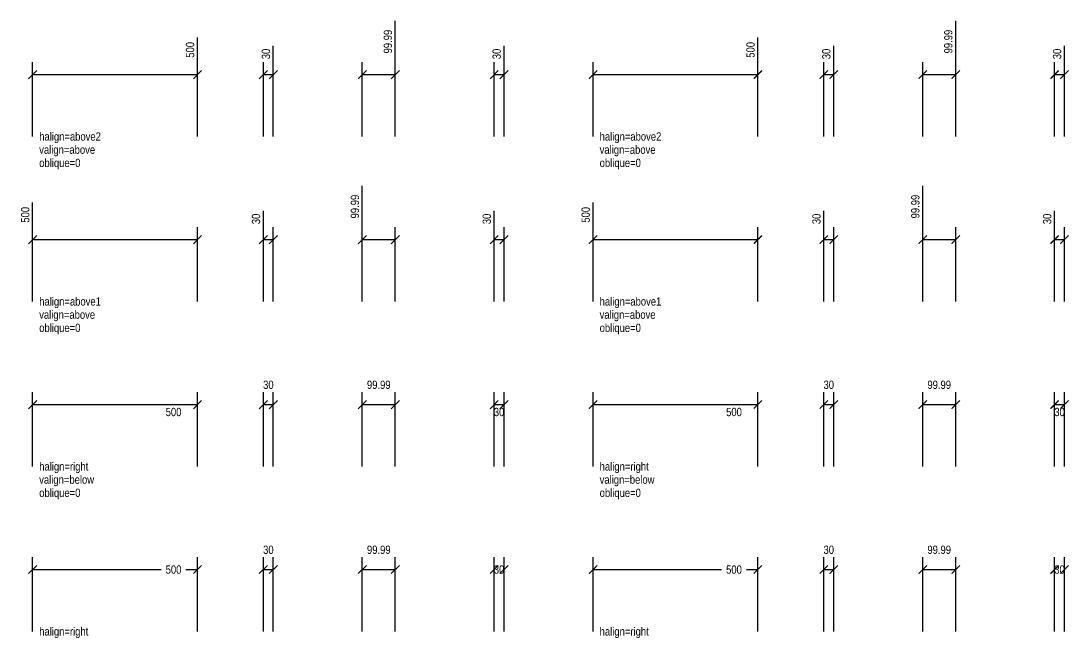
# Model space of a CAD drawing. Extents: x -0.4 to 49.5, y -0.9 to 73.6.
# Drawn here: x -0.35 to 31.44, y 34.92 to 53.62 of the extents above; entities that cross this region are included whole.
import ezdxf
from ezdxf.enums import TextEntityAlignment as Align

# ---------------------------------------------------------------- set-up
doc = ezdxf.new("R2010")
doc.units = 0
doc.styles.add('OpenSansCondensed-Light', font='OpenSansCondensed-Light.ttf')
doc.dimstyles.new('ARCHTICK', dxfattribs={"dimtxt": 0.25, "dimasz": 0.25, "dimexe": 0.375, "dimexo": 0.125, "dimgap": 0.1, "dimtad": 1, "dimlfac": 100, "dimzin": 12, "dimblk": 'ARCHTICK', "dimcen": 2.5, "dimazin": 3, "dimtfac": 0.5, "dimtmove": 0, "dimatfit": 3})
doc.dimstyles.new('TICK', dxfattribs={"dimtxt": 0.25, "dimasz": 0.25, "dimexe": 0.375, "dimexo": 0.125, "dimgap": 0.1, "dimtad": 1, "dimlfac": 100, "dimzin": 12, "dimtsz": 0.125, "dimcen": 2.5, "dimazin": 3, "dimtfac": 0.5, "dimtmove": 0, "dimatfit": 3})

# ---------------------------------------------------------------- blocks, each defined once
blk = doc.blocks.new('_OBLIQUE')
at = {"color": 0, "linetype": 'BYBLOCK'}
blk.add_line((-0.5, -0.5), (0.5, 0.5), dxfattribs=at)
blk = doc.blocks.new('*D29')
for p, q in [((0, 35.125), (0, 37.375)), ((5, 35.125), (5, 37.375)), ((0, 37), (3.9, 37)), ((4.65, 37), (5, 37))]:
    blk.add_line(p, q)
at = {"layer": 'Defpoints'}
for p in [(0, 37), (0, 35), (5, 35)]:
    blk.add_point(p, dxfattribs=at)
at = {"xscale": 0.25, "yscale": 0.25}
for p in [(0, 37), (5, 37)]:
    blk.add_blockref('_OBLIQUE', p, dxfattribs=at)
at = {"style": 'OpenSansCondensed-Light'}
blk.add_text('500', height=0.25, dxfattribs=at).set_placement((4.275, 37), align=Align.MIDDLE_CENTER)
blk = doc.blocks.new('*D30')
for p, q in [((7, 35.125), (7, 37.375)), ((7.3, 35.125), (7.3, 37.375)), ((7, 37), (7.3, 37))]:
    blk.add_line(p, q)
at = {"layer": 'Defpoints'}
for p in [(7, 37), (7, 35), (7.3, 35)]:
    blk.add_point(p, dxfattribs=at)
at = {"xscale": 0.25, "yscale": 0.25}
for p in [(7, 37), (7.3, 37)]:
    blk.add_blockref('_OBLIQUE', p, dxfattribs=at)
at = {"style": 'OpenSansCondensed-Light'}
blk.add_text('30', height=0.25, dxfattribs=at).set_placement((7.15, 37.6), align=Align.MIDDLE_CENTER)
blk = doc.blocks.new('*D31')
for p, q in [((10, 35.125), (10, 37.375)), ((10.9999, 35.125), (10.9999, 37.375)), ((10, 37), (10.9999, 37))]:
    blk.add_line(p, q)
at = {"layer": 'Defpoints'}
for p in [(10, 37), (10, 35), (10.9999, 35)]:
    blk.add_point(p, dxfattribs=at)
at = {"xscale": 0.25, "yscale": 0.25}
for p in [(10, 37), (10.9999, 37)]:
    blk.add_blockref('_OBLIQUE', p, dxfattribs=at)
at = {"style": 'OpenSansCondensed-Light'}
blk.add_text('99.99', height=0.25, dxfattribs=at).set_placement((10.49995, 37.6), align=Align.MIDDLE_CENTER)
blk = doc.blocks.new('*D32')
for p, q in [((14, 35.125), (14, 37.375)), ((14.3, 35.125), (14.3, 37.375))]:
    blk.add_line(p, q)
at = {"layer": 'Defpoints'}
for p in [(14, 37), (14, 35), (14.3, 35)]:
    blk.add_point(p, dxfattribs=at)
at = {"xscale": 0.25, "yscale": 0.25}
for p in [(14, 37), (14.3, 37)]:
    blk.add_blockref('_OBLIQUE', p, dxfattribs=at)
at = {"style": 'OpenSansCondensed-Light'}
blk.add_text('30', height=0.25, dxfattribs=at).set_placement((14.15, 37), align=Align.MIDDLE_CENTER)
blk = doc.blocks.new('*D33')
for p, q in [((0, 40.125), (0, 42.375)), ((5, 40.125), (5, 42.375)), ((0, 42), (5, 42))]:
    blk.add_line(p, q)
at = {"layer": 'Defpoints'}
for p in [(0, 42), (0, 40), (5, 40)]:
    blk.add_point(p, dxfattribs=at)
at = {"xscale": 0.25, "yscale": 0.25}
for p in [(0, 42), (5, 42)]:
    blk.add_blockref('_OBLIQUE', p, dxfattribs=at)
at = {"style": 'OpenSansCondensed-Light'}
blk.add_text('500', height=0.25, dxfattribs=at).set_placement((4.275, 41.775), align=Align.MIDDLE_CENTER)
blk = doc.blocks.new('*D34')
for p, q in [((7, 40.125), (7, 42.375)), ((7.3, 40.125), (7.3, 42.375)), ((7, 42), (7.3, 42))]:
    blk.add_line(p, q)
at = {"layer": 'Defpoints'}
for p in [(7, 42), (7, 40), (7.3, 40)]:
    blk.add_point(p, dxfattribs=at)
at = {"xscale": 0.25, "yscale": 0.25}
for p in [(7, 42), (7.3, 42)]:
    blk.add_blockref('_OBLIQUE', p, dxfattribs=at)
at = {"style": 'OpenSansCondensed-Light'}
blk.add_text('30', height=0.25, dxfattribs=at).set_placement((7.15, 42.6), align=Align.MIDDLE_CENTER)
blk = doc.blocks.new('*D35')
for p, q in [((10, 40.125), (10, 42.375)), ((10.9999, 40.125), (10.9999, 42.375)), ((10, 42), (10.9999, 42))]:
    blk.add_line(p, q)
at = {"layer": 'Defpoints'}
for p in [(10, 42), (10, 40), (10.9999, 40)]:
    blk.add_point(p, dxfattribs=at)
at = {"xscale": 0.25, "yscale": 0.25}
for p in [(10, 42), (10.9999, 42)]:
    blk.add_blockref('_OBLIQUE', p, dxfattribs=at)
at = {"style": 'OpenSansCondensed-Light'}
blk.add_text('99.99', height=0.25, dxfattribs=at).set_placement((10.49995, 42.6), align=Align.MIDDLE_CENTER)
blk = doc.blocks.new('*D36')
for p, q in [((14, 40.125), (14, 42.375)), ((14.3, 40.125), (14.3, 42.375)), ((14, 42), (14.3, 42))]:
    blk.add_line(p, q)
at = {"layer": 'Defpoints'}
for p in [(14, 42), (14, 40), (14.3, 40)]:
    blk.add_point(p, dxfattribs=at)
at = {"xscale": 0.25, "yscale": 0.25}
for p in [(14, 42), (14.3, 42)]:
    blk.add_blockref('_OBLIQUE', p, dxfattribs=at)
at = {"style": 'OpenSansCondensed-Light'}
blk.add_text('30', height=0.25, dxfattribs=at).set_placement((14.15, 41.775), align=Align.MIDDLE_CENTER)
blk = doc.blocks.new('*D37')
for p, q in [((0, 45.125), (0, 48.125)), ((5, 45.125), (5, 47.375)), ((0, 47), (5, 47))]:
    blk.add_line(p, q)
at = {"layer": 'Defpoints'}
for p in [(0, 47), (0, 45), (5, 45)]:
    blk.add_point(p, dxfattribs=at)
at = {"xscale": 0.25, "yscale": 0.25}
for p in [(0, 47), (5, 47)]:
    blk.add_blockref('_OBLIQUE', p, dxfattribs=at)
at = {"style": 'OpenSansCondensed-Light'}
blk.add_text('500', height=0.25, rotation=90, dxfattribs=at).set_placement((-0.225, 47.75), align=Align.MIDDLE_CENTER)
blk = doc.blocks.new('*D38')
for p, q in [((7, 45.125), (7, 47.875)), ((7.3, 45.125), (7.3, 47.375)), ((7, 47), (7.3, 47))]:
    blk.add_line(p, q)
at = {"layer": 'Defpoints'}
for p in [(7, 47), (7, 45), (7.3, 45)]:
    blk.add_point(p, dxfattribs=at)
at = {"xscale": 0.25, "yscale": 0.25}
for p in [(7, 47), (7.3, 47)]:
    blk.add_blockref('_OBLIQUE', p, dxfattribs=at)
at = {"style": 'OpenSansCondensed-Light'}
blk.add_text('30', height=0.25, rotation=90, dxfattribs=at).set_placement((6.775, 47.625), align=Align.MIDDLE_CENTER)
blk = doc.blocks.new('*D39')
for p, q in [((10, 45.125), (10, 48.625)), ((10.9999, 45.125), (10.9999, 47.375)), ((10, 47), (10.9999, 47))]:
    blk.add_line(p, q)
at = {"layer": 'Defpoints'}
for p in [(10, 47), (10, 45), (10.9999, 45)]:
    blk.add_point(p, dxfattribs=at)
at = {"xscale": 0.25, "yscale": 0.25}
for p in [(10, 47), (10.9999, 47)]:
    blk.add_blockref('_OBLIQUE', p, dxfattribs=at)
at = {"style": 'OpenSansCondensed-Light'}
blk.add_text('99.99', height=0.25, rotation=90, dxfattribs=at).set_placement((9.775, 48), align=Align.MIDDLE_CENTER)
blk = doc.blocks.new('*D40')
for p, q in [((14, 45.125), (14, 47.875)), ((14.3, 45.125), (14.3, 47.375)), ((14, 47), (14.3, 47))]:
    blk.add_line(p, q)
at = {"layer": 'Defpoints'}
for p in [(14, 47), (14, 45), (14.3, 45)]:
    blk.add_point(p, dxfattribs=at)
at = {"xscale": 0.25, "yscale": 0.25}
for p in [(14, 47), (14.3, 47)]:
    blk.add_blockref('_OBLIQUE', p, dxfattribs=at)
at = {"style": 'OpenSansCondensed-Light'}
blk.add_text('30', height=0.25, rotation=90, dxfattribs=at).set_placement((13.775, 47.625), align=Align.MIDDLE_CENTER)
blk = doc.blocks.new('*D41')
for p, q in [((5, 50.125), (5, 53.125)), ((0, 50.125), (0, 52.375)), ((0, 52), (5, 52))]:
    blk.add_line(p, q)
at = {"layer": 'Defpoints'}
for p in [(0, 52), (0, 50), (5, 50)]:
    blk.add_point(p, dxfattribs=at)
at = {"xscale": 0.25, "yscale": 0.25}
for p in [(0, 52), (5, 52)]:
    blk.add_blockref('_OBLIQUE', p, dxfattribs=at)
at = {"style": 'OpenSansCondensed-Light'}
blk.add_text('500', height=0.25, rotation=90, dxfattribs=at).set_placement((4.775, 52.75), align=Align.MIDDLE_CENTER)
blk = doc.blocks.new('*D42')
for p, q in [((7.3, 50.125), (7.3, 52.875)), ((7, 50.125), (7, 52.375)), ((7, 52), (7.3, 52))]:
    blk.add_line(p, q)
at = {"layer": 'Defpoints'}
for p in [(7, 52), (7, 50), (7.3, 50)]:
    blk.add_point(p, dxfattribs=at)
at = {"xscale": 0.25, "yscale": 0.25}
for p in [(7, 52), (7.3, 52)]:
    blk.add_blockref('_OBLIQUE', p, dxfattribs=at)
at = {"style": 'OpenSansCondensed-Light'}
blk.add_text('30', height=0.25, rotation=90, dxfattribs=at).set_placement((7.075, 52.625), align=Align.MIDDLE_CENTER)
blk = doc.blocks.new('*D43')
for p, q in [((10.9999, 50.125), (10.9999, 53.625)), ((10, 50.125), (10, 52.375)), ((10, 52), (10.9999, 52))]:
    blk.add_line(p, q)
at = {"layer": 'Defpoints'}
for p in [(10, 52), (10, 50), (10.9999, 50)]:
    blk.add_point(p, dxfattribs=at)
at = {"xscale": 0.25, "yscale": 0.25}
for p in [(10, 52), (10.9999, 52)]:
    blk.add_blockref('_OBLIQUE', p, dxfattribs=at)
at = {"style": 'OpenSansCondensed-Light'}
blk.add_text('99.99', height=0.25, rotation=90, dxfattribs=at).set_placement((10.7749, 53), align=Align.MIDDLE_CENTER)
blk = doc.blocks.new('*D44')
for p, q in [((14.3, 50.125), (14.3, 52.875)), ((14, 50.125), (14, 52.375)), ((14, 52), (14.3, 52))]:
    blk.add_line(p, q)
at = {"layer": 'Defpoints'}
for p in [(14, 52), (14, 50), (14.3, 50)]:
    blk.add_point(p, dxfattribs=at)
at = {"xscale": 0.25, "yscale": 0.25}
for p in [(14, 52), (14.3, 52)]:
    blk.add_blockref('_OBLIQUE', p, dxfattribs=at)
at = {"style": 'OpenSansCondensed-Light'}
blk.add_text('30', height=0.25, rotation=90, dxfattribs=at).set_placement((14.075, 52.625), align=Align.MIDDLE_CENTER)
blk = doc.blocks.new('_ARCHTICK')
at = {"color": 0, "linetype": 'BYBLOCK', "const_width": 0.15}
blk.add_lwpolyline([(-0.5, -0.5), (0.5, 0.5)], dxfattribs=at)
blk = doc.blocks.new('*D89')
for p, q in [((17, 35.125), (17, 37.375)), ((22, 35.125), (22, 37.375)), ((17, 37), (20.9, 37)), ((21.65, 37), (22, 37))]:
    blk.add_line(p, q)
at = {"layer": 'Defpoints'}
for p in [(17, 37), (17, 35), (22, 35)]:
    blk.add_point(p, dxfattribs=at)
at = {"xscale": 0.25, "yscale": 0.25, "rotation": 180}
blk.add_blockref('_ARCHTICK', (17, 37), dxfattribs=at)
at = {"xscale": 0.25, "yscale": 0.25}
blk.add_blockref('_ARCHTICK', (22, 37), dxfattribs=at)
at = {"style": 'OpenSansCondensed-Light'}
blk.add_text('500', height=0.25, dxfattribs=at).set_placement((21.275, 37), align=Align.MIDDLE_CENTER)
blk = doc.blocks.new('*D90')
for p, q in [((24, 35.125), (24, 37.375)), ((24.3, 35.125), (24.3, 37.375)), ((24, 37), (24.3, 37))]:
    blk.add_line(p, q)
at = {"layer": 'Defpoints'}
for p in [(24, 37), (24, 35), (24.3, 35)]:
    blk.add_point(p, dxfattribs=at)
at = {"xscale": 0.25, "yscale": 0.25}
blk.add_blockref('_ARCHTICK', (24, 37), dxfattribs=at)
at = {"xscale": 0.25, "yscale": 0.25, "rotation": 180}
blk.add_blockref('_ARCHTICK', (24.3, 37), dxfattribs=at)
at = {"style": 'OpenSansCondensed-Light'}
blk.add_text('30', height=0.25, dxfattribs=at).set_placement((24.15, 37.6), align=Align.MIDDLE_CENTER)
blk = doc.blocks.new('*D91')
for p, q in [((27, 35.125), (27, 37.375)), ((27.9999, 35.125), (27.9999, 37.375)), ((27, 37), (27.9999, 37))]:
    blk.add_line(p, q)
at = {"layer": 'Defpoints'}
for p in [(27, 37), (27, 35), (27.9999, 35)]:
    blk.add_point(p, dxfattribs=at)
at = {"xscale": 0.25, "yscale": 0.25, "rotation": 180}
blk.add_blockref('_ARCHTICK', (27, 37), dxfattribs=at)
at = {"xscale": 0.25, "yscale": 0.25}
blk.add_blockref('_ARCHTICK', (27.9999, 37), dxfattribs=at)
at = {"style": 'OpenSansCondensed-Light'}
blk.add_text('99.99', height=0.25, dxfattribs=at).set_placement((27.49995, 37.6), align=Align.MIDDLE_CENTER)
blk = doc.blocks.new('*D92')
for p, q in [((31, 35.125), (31, 37.375)), ((31.3, 35.125), (31.3, 37.375))]:
    blk.add_line(p, q)
at = {"layer": 'Defpoints'}
for p in [(31, 37), (31, 35), (31.3, 35)]:
    blk.add_point(p, dxfattribs=at)
at = {"xscale": 0.25, "yscale": 0.25}
blk.add_blockref('_ARCHTICK', (31, 37), dxfattribs=at)
at = {"xscale": 0.25, "yscale": 0.25, "rotation": 180}
blk.add_blockref('_ARCHTICK', (31.3, 37), dxfattribs=at)
at = {"style": 'OpenSansCondensed-Light'}
blk.add_text('30', height=0.25, dxfattribs=at).set_placement((31.15, 37), align=Align.MIDDLE_CENTER)
blk = doc.blocks.new('*D93')
for p, q in [((17, 40.125), (17, 42.375)), ((22, 40.125), (22, 42.375)), ((17, 42), (22, 42))]:
    blk.add_line(p, q)
at = {"layer": 'Defpoints'}
for p in [(17, 42), (17, 40), (22, 40)]:
    blk.add_point(p, dxfattribs=at)
at = {"xscale": 0.25, "yscale": 0.25, "rotation": 180}
blk.add_blockref('_ARCHTICK', (17, 42), dxfattribs=at)
at = {"xscale": 0.25, "yscale": 0.25}
blk.add_blockref('_ARCHTICK', (22, 42), dxfattribs=at)
at = {"style": 'OpenSansCondensed-Light'}
blk.add_text('500', height=0.25, dxfattribs=at).set_placement((21.275, 41.775), align=Align.MIDDLE_CENTER)
blk = doc.blocks.new('*D94')
for p, q in [((24, 40.125), (24, 42.375)), ((24.3, 40.125), (24.3, 42.375)), ((24, 42), (24.3, 42))]:
    blk.add_line(p, q)
at = {"layer": 'Defpoints'}
for p in [(24, 42), (24, 40), (24.3, 40)]:
    blk.add_point(p, dxfattribs=at)
at = {"xscale": 0.25, "yscale": 0.25}
blk.add_blockref('_ARCHTICK', (24, 42), dxfattribs=at)
at = {"xscale": 0.25, "yscale": 0.25, "rotation": 180}
blk.add_blockref('_ARCHTICK', (24.3, 42), dxfattribs=at)
at = {"style": 'OpenSansCondensed-Light'}
blk.add_text('30', height=0.25, dxfattribs=at).set_placement((24.15, 42.6), align=Align.MIDDLE_CENTER)
blk = doc.blocks.new('*D95')
for p, q in [((27, 40.125), (27, 42.375)), ((27.9999, 40.125), (27.9999, 42.375)), ((27, 42), (27.9999, 42))]:
    blk.add_line(p, q)
at = {"layer": 'Defpoints'}
for p in [(27, 42), (27, 40), (27.9999, 40)]:
    blk.add_point(p, dxfattribs=at)
at = {"xscale": 0.25, "yscale": 0.25, "rotation": 180}
blk.add_blockref('_ARCHTICK', (27, 42), dxfattribs=at)
at = {"xscale": 0.25, "yscale": 0.25}
blk.add_blockref('_ARCHTICK', (27.9999, 42), dxfattribs=at)
at = {"style": 'OpenSansCondensed-Light'}
blk.add_text('99.99', height=0.25, dxfattribs=at).set_placement((27.49995, 42.6), align=Align.MIDDLE_CENTER)
blk = doc.blocks.new('*D96')
for p, q in [((31, 40.125), (31, 42.375)), ((31.3, 40.125), (31.3, 42.375)), ((31, 42), (31.3, 42))]:
    blk.add_line(p, q)
at = {"layer": 'Defpoints'}
for p in [(31, 42), (31, 40), (31.3, 40)]:
    blk.add_point(p, dxfattribs=at)
at = {"xscale": 0.25, "yscale": 0.25}
blk.add_blockref('_ARCHTICK', (31, 42), dxfattribs=at)
at = {"xscale": 0.25, "yscale": 0.25, "rotation": 180}
blk.add_blockref('_ARCHTICK', (31.3, 42), dxfattribs=at)
at = {"style": 'OpenSansCondensed-Light'}
blk.add_text('30', height=0.25, dxfattribs=at).set_placement((31.15, 41.775), align=Align.MIDDLE_CENTER)
blk = doc.blocks.new('*D97')
for p, q in [((17, 45.125), (17, 48.125)), ((22, 45.125), (22, 47.375)), ((17, 47), (22, 47))]:
    blk.add_line(p, q)
at = {"layer": 'Defpoints'}
for p in [(17, 47), (17, 45), (22, 45)]:
    blk.add_point(p, dxfattribs=at)
at = {"xscale": 0.25, "yscale": 0.25, "rotation": 180}
blk.add_blockref('_ARCHTICK', (17, 47), dxfattribs=at)
at = {"xscale": 0.25, "yscale": 0.25}
blk.add_blockref('_ARCHTICK', (22, 47), dxfattribs=at)
at = {"style": 'OpenSansCondensed-Light'}
blk.add_text('500', height=0.25, rotation=90, dxfattribs=at).set_placement((16.775, 47.75), align=Align.MIDDLE_CENTER)
blk = doc.blocks.new('*D98')
for p, q in [((24, 45.125), (24, 47.875)), ((24.3, 45.125), (24.3, 47.375)), ((24, 47), (24.3, 47))]:
    blk.add_line(p, q)
at = {"layer": 'Defpoints'}
for p in [(24, 47), (24, 45), (24.3, 45)]:
    blk.add_point(p, dxfattribs=at)
at = {"xscale": 0.25, "yscale": 0.25}
blk.add_blockref('_ARCHTICK', (24, 47), dxfattribs=at)
at = {"xscale": 0.25, "yscale": 0.25, "rotation": 180}
blk.add_blockref('_ARCHTICK', (24.3, 47), dxfattribs=at)
at = {"style": 'OpenSansCondensed-Light'}
blk.add_text('30', height=0.25, rotation=90, dxfattribs=at).set_placement((23.775, 47.625), align=Align.MIDDLE_CENTER)
blk = doc.blocks.new('*D99')
for p, q in [((27, 45.125), (27, 48.625)), ((27.9999, 45.125), (27.9999, 47.375)), ((27, 47), (27.9999, 47))]:
    blk.add_line(p, q)
at = {"layer": 'Defpoints'}
for p in [(27, 47), (27, 45), (27.9999, 45)]:
    blk.add_point(p, dxfattribs=at)
at = {"xscale": 0.25, "yscale": 0.25, "rotation": 180}
blk.add_blockref('_ARCHTICK', (27, 47), dxfattribs=at)
at = {"xscale": 0.25, "yscale": 0.25}
blk.add_blockref('_ARCHTICK', (27.9999, 47), dxfattribs=at)
at = {"style": 'OpenSansCondensed-Light'}
blk.add_text('99.99', height=0.25, rotation=90, dxfattribs=at).set_placement((26.775, 48), align=Align.MIDDLE_CENTER)
blk = doc.blocks.new('*D100')
for p, q in [((31, 45.125), (31, 47.875)), ((31.3, 45.125), (31.3, 47.375)), ((31, 47), (31.3, 47))]:
    blk.add_line(p, q)
at = {"layer": 'Defpoints'}
for p in [(31, 47), (31, 45), (31.3, 45)]:
    blk.add_point(p, dxfattribs=at)
at = {"xscale": 0.25, "yscale": 0.25}
blk.add_blockref('_ARCHTICK', (31, 47), dxfattribs=at)
at = {"xscale": 0.25, "yscale": 0.25, "rotation": 180}
blk.add_blockref('_ARCHTICK', (31.3, 47), dxfattribs=at)
at = {"style": 'OpenSansCondensed-Light'}
blk.add_text('30', height=0.25, rotation=90, dxfattribs=at).set_placement((30.775, 47.625), align=Align.MIDDLE_CENTER)
blk = doc.blocks.new('*D101')
for p, q in [((22, 50.125), (22, 53.125)), ((17, 50.125), (17, 52.375)), ((17, 52), (22, 52))]:
    blk.add_line(p, q)
at = {"layer": 'Defpoints'}
for p in [(17, 52), (17, 50), (22, 50)]:
    blk.add_point(p, dxfattribs=at)
at = {"xscale": 0.25, "yscale": 0.25, "rotation": 180}
blk.add_blockref('_ARCHTICK', (17, 52), dxfattribs=at)
at = {"xscale": 0.25, "yscale": 0.25}
blk.add_blockref('_ARCHTICK', (22, 52), dxfattribs=at)
at = {"style": 'OpenSansCondensed-Light'}
blk.add_text('500', height=0.25, rotation=90, dxfattribs=at).set_placement((21.775, 52.75), align=Align.MIDDLE_CENTER)
blk = doc.blocks.new('*D102')
for p, q in [((24.3, 50.125), (24.3, 52.875)), ((24, 50.125), (24, 52.375)), ((24, 52), (24.3, 52))]:
    blk.add_line(p, q)
at = {"layer": 'Defpoints'}
for p in [(24, 52), (24, 50), (24.3, 50)]:
    blk.add_point(p, dxfattribs=at)
at = {"xscale": 0.25, "yscale": 0.25}
blk.add_blockref('_ARCHTICK', (24, 52), dxfattribs=at)
at = {"xscale": 0.25, "yscale": 0.25, "rotation": 180}
blk.add_blockref('_ARCHTICK', (24.3, 52), dxfattribs=at)
at = {"style": 'OpenSansCondensed-Light'}
blk.add_text('30', height=0.25, rotation=90, dxfattribs=at).set_placement((24.075, 52.625), align=Align.MIDDLE_CENTER)
blk = doc.blocks.new('*D103')
for p, q in [((27.9999, 50.125), (27.9999, 53.625)), ((27, 50.125), (27, 52.375)), ((27, 52), (27.9999, 52))]:
    blk.add_line(p, q)
at = {"layer": 'Defpoints'}
for p in [(27, 52), (27, 50), (27.9999, 50)]:
    blk.add_point(p, dxfattribs=at)
at = {"xscale": 0.25, "yscale": 0.25, "rotation": 180}
blk.add_blockref('_ARCHTICK', (27, 52), dxfattribs=at)
at = {"xscale": 0.25, "yscale": 0.25}
blk.add_blockref('_ARCHTICK', (27.9999, 52), dxfattribs=at)
at = {"style": 'OpenSansCondensed-Light'}
blk.add_text('99.99', height=0.25, rotation=90, dxfattribs=at).set_placement((27.7749, 53), align=Align.MIDDLE_CENTER)
blk = doc.blocks.new('*D104')
for p, q in [((31.3, 50.125), (31.3, 52.875)), ((31, 50.125), (31, 52.375)), ((31, 52), (31.3, 52))]:
    blk.add_line(p, q)
at = {"layer": 'Defpoints'}
for p in [(31, 52), (31, 50), (31.3, 50)]:
    blk.add_point(p, dxfattribs=at)
at = {"xscale": 0.25, "yscale": 0.25}
blk.add_blockref('_ARCHTICK', (31, 52), dxfattribs=at)
at = {"xscale": 0.25, "yscale": 0.25, "rotation": 180}
blk.add_blockref('_ARCHTICK', (31.3, 52), dxfattribs=at)
at = {"style": 'OpenSansCondensed-Light'}
blk.add_text('30', height=0.25, rotation=90, dxfattribs=at).set_placement((31.075, 52.625), align=Align.MIDDLE_CENTER)

msp = doc.modelspace()

# ---------------------------------------------------------------- texts
at = {"style": 'OpenSansCondensed-Light'}
for s, p in [('halign=above2', (0.2, 50)), ('halign=above2', (17.2, 50)), ('valign=above', (0.2, 49.6)), ('valign=above', (17.2, 49.6)), ('oblique=0', (0.2, 49.2)), ('oblique=0', (17.2, 49.2)), ('halign=above1', (0.2, 45)), ('halign=above1', (17.2, 45)), ('valign=above', (0.2, 44.6)), ('valign=above', (17.2, 44.6)), ('oblique=0', (0.2, 44.2)), ('oblique=0', (17.2, 44.2)), ('halign=right', (0.2, 40)), ('halign=right', (17.2, 40)), ('valign=below', (0.2, 39.6)), ('valign=below', (17.2, 39.6)), ('oblique=0', (0.2, 39.2)), ('oblique=0', (17.2, 39.2)), ('halign=right', (0.2, 35)), ('halign=right', (17.2, 35))]:
    msp.add_text(s, height=0.25, dxfattribs=at).set_placement(p)

# ---------------------------------------------------------------- dimensions: what is measured, and where the dimension line sits
for base, p1, p2, dimstyle, override, picture, middle in [((10, 52), (10, 50), (10.9999, 50), 'TICK', {"dimtad": 1}, '*D43', (10.7749, 53)), ((27, 52), (27, 50), (27.9999, 50), 'ARCHTICK', {"dimtad": 1}, '*D103', (27.7749, 53)), ((0, 52), (0, 50), (5, 50), 'TICK', {"dimtad": 1}, '*D41', (4.775, 52.75)), ((17, 52), (17, 50), (22, 50), 'ARCHTICK', {"dimtad": 1}, '*D101', (21.775, 52.75)), ((7, 52), (7, 50), (7.3, 50), 'TICK', {"dimtad": 1}, '*D42', (7.075, 52.625)), ((14, 52), (14, 50), (14.3, 50), 'TICK', {"dimtad": 1, "dimtix": 1}, '*D44', (14.075, 52.625)), ((24, 52), (24, 50), (24.3, 50), 'ARCHTICK', {"dimtad": 1}, '*D102', (24.075, 52.625)), ((31, 52), (31, 50), (31.3, 50), 'ARCHTICK', {"dimtad": 1, "dimtix": 1}, '*D104', (31.075, 52.625)), ((10, 47), (10, 45), (10.9999, 45), 'TICK', {"dimtad": 1}, '*D39', (9.775, 48)), ((27, 47), (27, 45), (27.9999, 45), 'ARCHTICK', {"dimtad": 1}, '*D99', (26.775, 48)), ((0, 47), (0, 45), (5, 45), 'TICK', {"dimtad": 1}, '*D37', (-0.225, 47.75)), ((17, 47), (17, 45), (22, 45), 'ARCHTICK', {"dimtad": 1}, '*D97', (16.775, 47.75)), ((7, 47), (7, 45), (7.3, 45), 'TICK', {"dimtad": 1}, '*D38', (6.775, 47.625)), ((14, 47), (14, 45), (14.3, 45), 'TICK', {"dimtad": 1, "dimtix": 1}, '*D40', (13.775, 47.625)), ((24, 47), (24, 45), (24.3, 45), 'ARCHTICK', {"dimtad": 1}, '*D98', (23.775, 47.625)), ((31, 47), (31, 45), (31.3, 45), 'ARCHTICK', {"dimtad": 1, "dimtix": 1}, '*D100', (30.775, 47.625)), ((7, 42), (7, 40), (7.3, 40), 'TICK', {"dimtad": 4}, '*D34', (7.15, 42.6)), ((10, 42), (10, 40), (10.9999, 40), 'TICK', {"dimtad": 4}, '*D35', (10.49995, 42.6)), ((24, 42), (24, 40), (24.3, 40), 'ARCHTICK', {"dimtad": 4}, '*D94', (24.15, 42.6)), ((27, 42), (27, 40), (27.9999, 40), 'ARCHTICK', {"dimtad": 4}, '*D95', (27.49995, 42.6)), ((0, 42), (0, 40), (5, 40), 'TICK', {"dimtad": 4}, '*D33', (4.275, 41.775)), ((14, 42), (14, 40), (14.3, 40), 'TICK', {"dimtad": 4, "dimtix": 1}, '*D36', (14.15, 41.775)), ((17, 42), (17, 40), (22, 40), 'ARCHTICK', {"dimtad": 4}, '*D93', (21.275, 41.775)), ((31, 42), (31, 40), (31.3, 40), 'ARCHTICK', {"dimtad": 4, "dimtix": 1}, '*D96', (31.15, 41.775)), ((7, 37), (7, 35), (7.3, 35), 'TICK', {"dimtad": 0}, '*D30', (7.15, 37.6)), ((10, 37), (10, 35), (10.9999, 35), 'TICK', {"dimtad": 0}, '*D31', (10.49995, 37.6)), ((24, 37), (24, 35), (24.3, 35), 'ARCHTICK', {"dimtad": 0}, '*D90', (24.15, 37.6)), ((27, 37), (27, 35), (27.9999, 35), 'ARCHTICK', {"dimtad": 0}, '*D91', (27.49995, 37.6)), ((0, 37), (0, 35), (5, 35), 'TICK', {"dimtad": 0}, '*D29', (4.275, 37)), ((14, 37), (14, 35), (14.3, 35), 'TICK', {"dimtad": 0, "dimtix": 1}, '*D32', (14.15, 37)), ((17, 37), (17, 35), (22, 35), 'ARCHTICK', {"dimtad": 0}, '*D89', (21.275, 37)), ((31, 37), (31, 35), (31.3, 35), 'ARCHTICK', {"dimtad": 0, "dimtix": 1}, '*D92', (31.15, 37))]:
    dim = msp.add_linear_dim(base=base, p1=p1, p2=p2, dimstyle=dimstyle, override=override)
    dim.commit()
    dim.dimension.update_dxf_attribs({"geometry": picture, "text_midpoint": middle})

doc.saveas('drawing.dxf')
